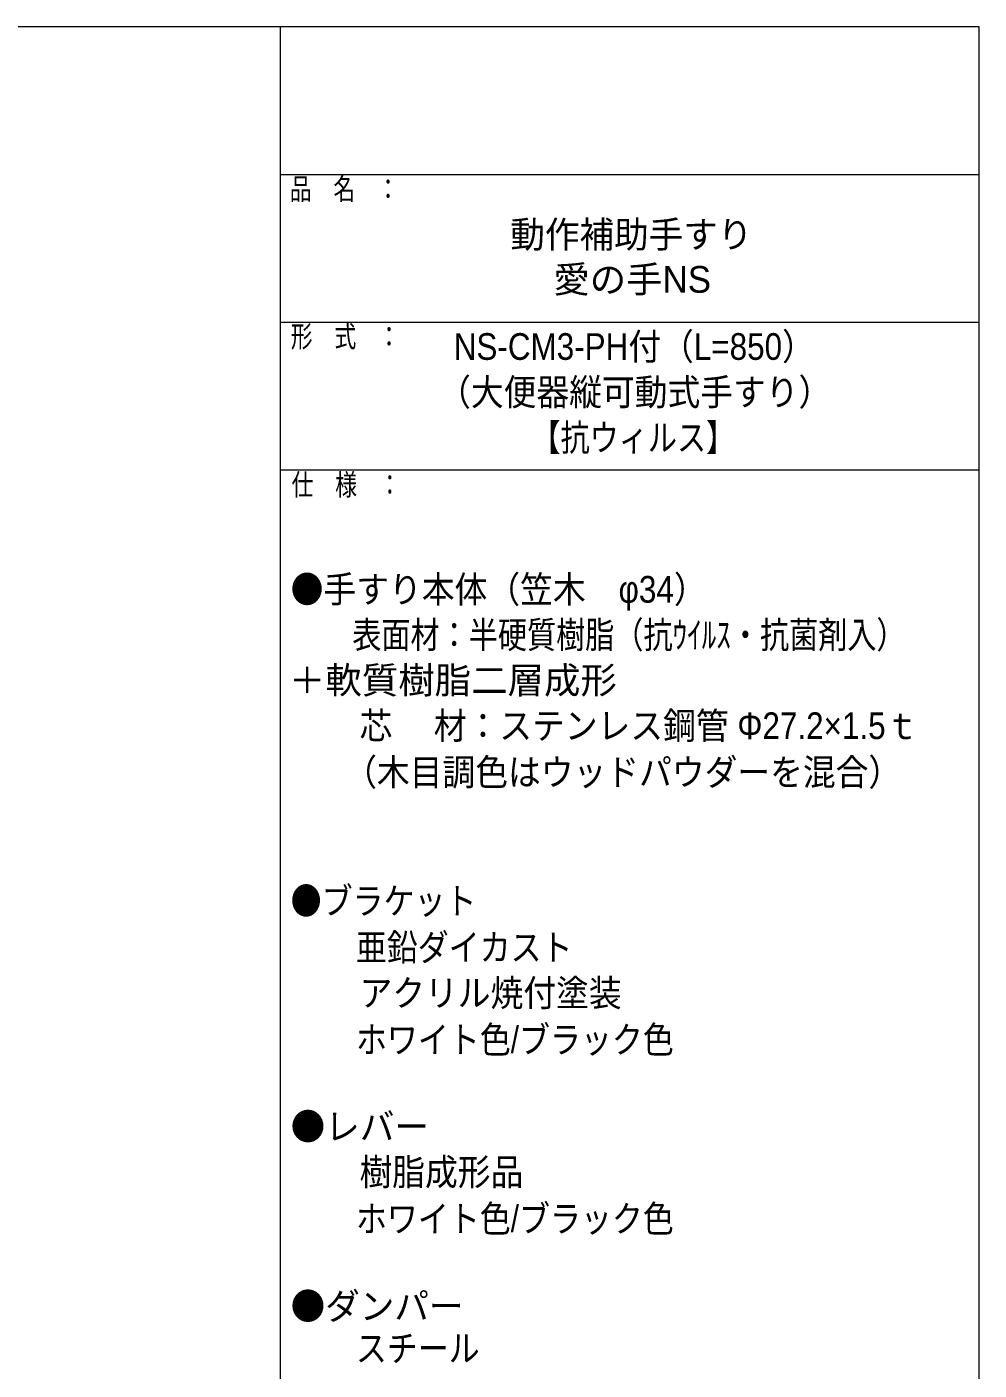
# Model space of a CAD drawing. Units: millimetres, scale not verified. Extents: x -2018 to 1982, y -1385 to 1385.
# Drawn here: x 1015 to 1982, y 20 to 1385 of the extents above; entities that cross this region are included whole.
import ezdxf
from ezdxf.enums import TextEntityAlignment as Align

# ---------------------------------------------------------------- set-up
doc = ezdxf.new("R2010")
doc.units = ezdxf.units.MM
doc.header["$LTSCALE"] = 10
doc.layers.add('0-0_zumenwaku', color=6, linetype='Continuous', lineweight=9)
doc.layers.add('0-1_moji', color=2, linetype='Continuous')
doc.styles.add('ＭＳ Ｐゴシック', font='')
doc.styles.get('ＭＳ Ｐゴシック').set_extended_font_data('MS PGothic')

msp = doc.modelspace()

# ---------------------------------------------------------------- linework, layer by layer
at = {"layer": '0-0_zumenwaku'}
for p, q in [((1271.91, 1384.82), (1271.91, -1385.17)), ((1271.91, 1234.82), (1981.91, 1234.82)), ((1271.91, 1084.83), (1981.91, 1084.83)), ((1271.91, 934.83), (1981.91, 934.83))]:
    msp.add_line(p, q, dxfattribs=at)
msp.add_lwpolyline([(-2018.08, -1385.17), (1981.91, -1385.17), (1981.91, 1384.82), (-2018.08, 1384.82)], close=True, dxfattribs=at)

# ---------------------------------------------------------------- texts
at = {"layer": '0-0_zumenwaku', "style": 'ＭＳ Ｐゴシック', "width": 0.75}
for s, p in [('品\u3000名\u3000：', (1281.62, 1202.73)), ('形\u3000式\u3000：', (1282.64, 1052.83)), ('仕\u3000様\u3000：', (1283.44, 902.27))]:
    msp.add_text(s, height=21.7, dxfattribs=at).set_placement(p, align=Align.BOTTOM_LEFT)
at = {"layer": '0-1_moji', "style": 'ＭＳ Ｐゴシック'}
for s, height, width, p in [('動作補助手すり', 27.11, 0.95, (1505.72, 1152.17)), ('NS-CM3-PH付（L=850）', 27.11, 0.9, (1448.22, 1038.3)), ('（大便器縦可動式手すり）', 27.11, 0.9, (1432.39, 991.96)), ('【抗ウィルス】', 27.11, 0.8, (1527.09, 945.77)), ('●手すり本体（笠木\u3000φ34）', 27.13, 0.9, (1282.56, 791.52)), ('\u3000\u3000表面材：半硬質樹脂（抗ｳｲﾙｽ・抗菌剤入）\u3000\u3000\u3000\u3000\u3000\u3000\u3000\u3000\u3000\u3000', 27.11, 0.8, (1285.96, 745.33)), ('\u3000\u3000芯\u3000 材：ステンレス鋼管 Φ27.2×1.5ｔ', 27.11, 0.9, (1285.96, 652.94)), ('  \u3000（木目調色はウッドパウダーを混合）', 27.11, 0.9, (1285.96, 605.75)), ('●ブラケット', 27.13, 0.85, (1282.56, 474.93)), ('\u3000\u3000亜鉛ダイカスト', 27.11, 0.85, (1285.96, 427.74)), ('\u3000\u3000アクリル焼付塗装', 27.11, 0.9, (1285.96, 381.39)), ('\u3000\u3000ホワイト色/ブラック色', 27.13, 0.85, (1285.96, 333.9)), ('●レバー', 27.11, 0.95, (1282.56, 245.62)), ('\u3000\u3000樹脂成形品', 27.11, 0.9, (1285.96, 199.43)), ('\u3000\u3000ホワイト色/ブラック色', 27.13, 0.85, (1285.96, 151.94)), ('●ダンパー', 27.11, 0.95, (1282.56, 63.08)), ('\u3000\u3000スチール', 27.11, 0.85, (1285.96, 20.29))]:
    msp.add_text(s, height=height, dxfattribs=dict(at, width=width)).set_placement(p, align=Align.BOTTOM_LEFT)
for s, height, p in [('愛の手NS', 27.11, (1549.39, 1106.53)), ('＋軟質樹脂二層成形', 27.13, (1280.86, 699.14))]:
    msp.add_text(s, height=height, dxfattribs=at).set_placement(p, align=Align.BOTTOM_LEFT)

doc.saveas('drawing.dxf')
